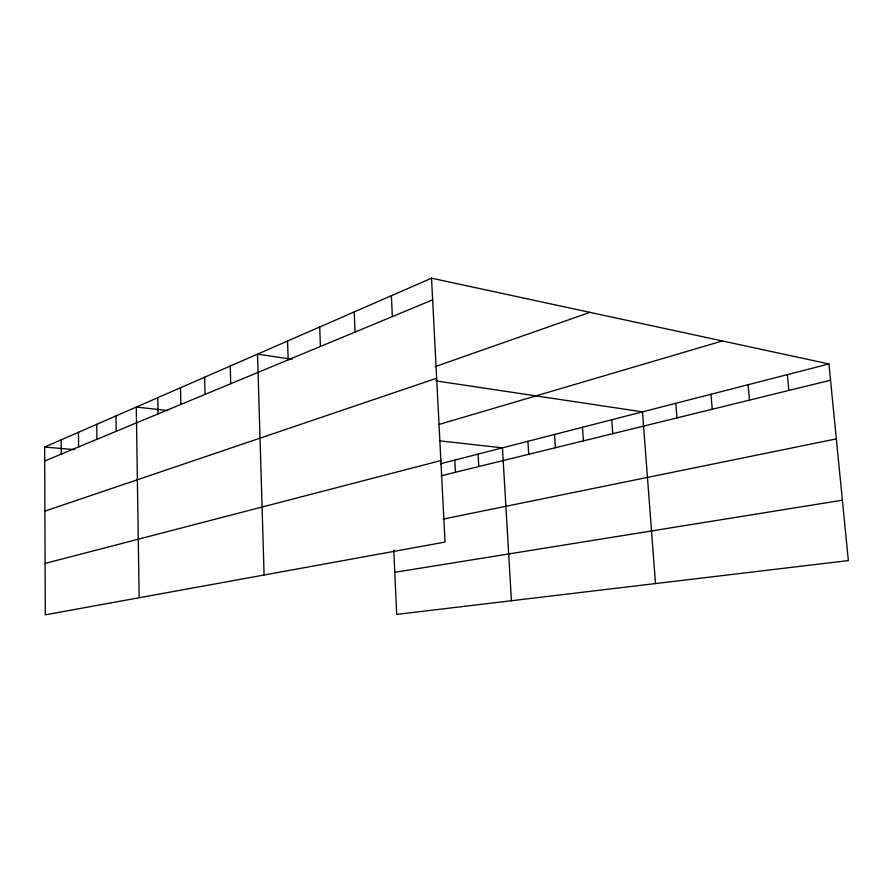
<?xml version="1.0" encoding="UTF-8"?>
<svg xmlns="http://www.w3.org/2000/svg" width="893" height="893" viewBox="0 0 893 893"><rect width="100%" height="100%" fill="white"/><g stroke="black" fill="none" stroke-linecap="round" stroke-linejoin="round"><path stroke-width="1.34" d="M431.531 278.181L445.038 542.073L45.297 614.819L44.65 447.058L431.531 278.181L828.938 363.953L848.35 560.581L396.693 614.406L393.791 550.133M44.706 460.989L432.636 299.858M435.092 366.655L589.893 312.36M44.896 511.131L436.655 378.241M439.166 424.409L722.415 340.959M45.096 563.427L440.863 460.576M440.349 463.802L828.938 363.953M440.963 475.824L830.546 380.217M443.174 519.09L836.339 438.887M394.795 572.301L842.389 500.203M44.65 447.058L74.677 449.625M167.761 410.557L136.294 407.052L139.141 597.741M439.914 440.874L502.446 447.839L511.421 600.732M291.966 359.299L257.53 354.13L264.094 575.003M435.806 380.864L642.491 411.863L655.495 583.564M787.358 374.636L788.832 390.453M748.1 384.727L749.461 400.12M710.973 394.26L712.234 409.251M675.822 403.29L676.994 417.902M611.75 419.755L612.743 433.674M582.459 427.278L583.397 440.874M554.553 434.456L555.413 447.739M527.908 441.298L528.712 454.291M478.101 454.102L478.793 466.548M454.794 460.085L455.441 472.274M391.391 295.706L392.351 316.591M354.22 311.925L355.057 332.073M319.694 326.994L320.42 346.462M287.546 341.037L288.171 359.857M230.249 366.041L230.718 383.722M204.631 377.226L205.022 394.393M180.509 387.752L180.855 404.44M157.771 397.675L158.061 413.906M115.99 415.915L116.179 431.297M96.745 424.32L96.89 439.311M78.484 432.29L78.606 446.902M61.148 439.858L61.226 454.124"/></g></svg>
